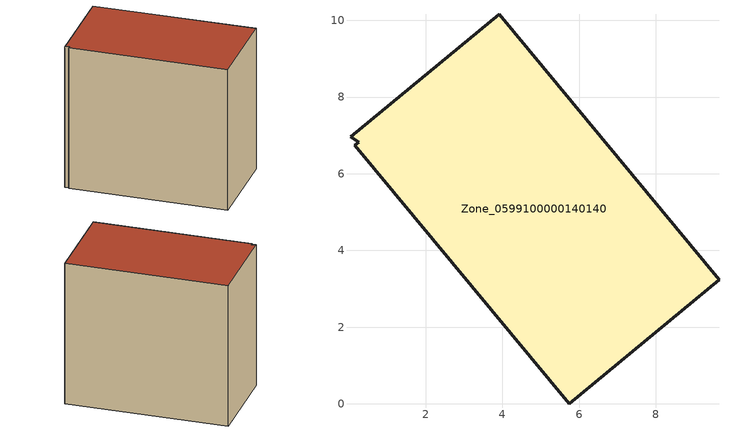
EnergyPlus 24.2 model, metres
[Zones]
Zone_0599100000140140
 floor ground (C_G): 0.04,6.96 3.92,10.16 9.65,3.23 5.74,0 0.15,6.75 0.26,6.83 z0
 wall outside (C_F): 9.65,3.23 3.92,10.16 0.04,6.96 0.26,6.83 0.15,6.75 5.74,0 9.65,3.23 z0:8.26
 roof outside (C_R): 3.92,10.16 0.04,6.96 0.26,6.83 0.15,6.75 5.74,0 9.65,3.23 z8.26
[BUILDING]
Pand.0599100000140140: North Axis=0; Terrain=City; Loads Convergence Tolerance Value=0.04; Temperature Convergence Tolerance Value=0.4; Solar Distribution=FullExterior; Maximum Number of Warmup Days=25; Minimum Number of Warmup Days=1
[Site:Location]
Rotterdam.The.Hague.AP_ZH_NLD Design_Conditions: Latitude=51.96; Longitude=4.45; Time Zone=1; Elevation=-4.5
[SITE:GROUNDTEMPERATURE:BUILDINGSURFACE]
18, 18, 18, 18, 18, 18, 18, 18, 18, 18, 18, 18
[MATERIAL] Thermal Absorptance=0.9; Solar Absorptance=0.7; Visible Absorptance=0.7
Name | Roughness | Thickness | Conductivity | Density | Specific Heat
G.TI.1975-1991 | MediumSmooth | 0.15 | 0.288461 | 540 | 1210
F.TI.1975-1991 | Rough | 0.3 | 0.230769 | 1920 | 840
R.TI.1975-1991 | MediumRough | 0.2 | 0.153846 | 1500 | 1000
[CONSTRUCTION]
C_G: G.TI.1975-1991
C_F: F.TI.1975-1991
C_R: R.TI.1975-1991
[ZONE]
Zone_0599100000140140: Type=1; Multiplier=1; Ceiling Height=Autocalculate; Volume=Autocalculate; Floor Area=autocalculate; Part of Total Floor Area=Yes
[ZONEINFILTRATION:DESIGNFLOWRATE]
Infil_Zone_0599100000140140: Zone or ZoneList or Space or SpaceList=Zone_0599100000140140; Schedule=AlwaysOn; Design Flow Rate Calculation Method=Flow/Area; Flow Rate per Floor Area=0.003; Constant Term Coefficient=1; Temperature Term Coefficient=0; Velocity Term Coefficient=0; Velocity Squared Term Coefficient=0
[HVACTEMPLATE:ZONE:IDEALLOADSAIRSYSTEM]
Zone_0599100000140140: Maximum Heating Supply Air Temperature=50; Minimum Cooling Supply Air Temperature=13; Maximum Heating Supply Air Humidity Ratio=0.0156; Minimum Cooling Supply Air Humidity Ratio=0.0077; Heating Limit=NoLimit; Cooling Limit=NoLimit; Dehumidification Control Type=ConstantSensibleHeatRatio; Cooling Sensible Heat Ratio=0.7; Dehumidification Setpoint=60; Humidification Control Type=None; Humidification Setpoint=30; Outdoor Air Method=None; Outdoor Air Flow Rate per Person=0.00944; Outdoor Air Flow Rate per Zone Floor Area=0; Outdoor Air Flow Rate per Zone=0; Demand Controlled Ventilation Type=None; Outdoor Air Economizer Type=NoEconomizer; Heat Recovery Type=None; Sensible Heat Recovery Effectiveness=0.7; Latent Heat Recovery Effectiveness=0.65
[ZONECONTROL:THERMOSTAT]
ThermostatControl_Zone_0599100000140140: Zone or ZoneList=Zone_0599100000140140; Control Type Schedule=DualSetpointControlType; Control 1=Thermostat_Zone_0599100000140140; Temperature Difference Between Cutout And Setpoint=0
[THERMOSTATSETPOINT:DUALSETPOINT]
Thermostat_Zone_0599100000140140: Heating Setpoint Temperature Schedule=HeatingSetpoint_Zone_0599100000140140; Cooling Setpoint Temperature Schedule=CoolingSetpoint_Zone_0599100000140140
[SCHEDULE:COMPACT]
HeatingSetpoint_Zone_0599100000140140: Through: 12/31, For: AllDays, Until: 24:00, 21
CoolingSetpoint_Zone_0599100000140140: Through: 12/31, For: AllDays, Until: 24:00, 24
DualSetpointControlType: Through: 12/31, For: AllDays, Until: 24:00, 4
AlwaysOn: Through: 12/31, For: AllDays, Until: 24:00, 1
